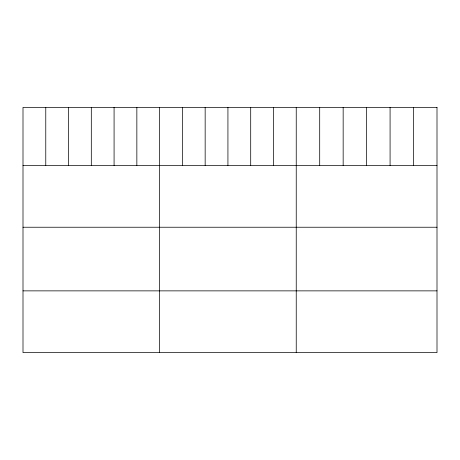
<?xml version="1.0" encoding="UTF-8"?>
<svg xmlns="http://www.w3.org/2000/svg" width="460" height="460" viewBox="0 0 460 460"><rect width="100%" height="100%" fill="white"/><g stroke="black" fill="none" stroke-linecap="round" stroke-linejoin="round"><path stroke-width="0.69" d="M23 165.479L437 165.479M23 227.234L437 227.234M23 290.864L437 290.864M413.54 107.381L413.54 165.479M390.08 107.381L390.08 165.479M366.62 107.381L366.62 165.479M343.16 107.381L343.16 165.479M319.7 107.381L319.7 165.479M296.24 107.381L296.24 352.619M273.47 107.381L273.47 165.479M250.7 107.381L250.7 165.479M227.93 107.381L227.93 165.479M205.16 107.381L205.16 165.479M182.39 107.381L182.39 165.479M159.62 107.381L159.62 352.619M136.85 107.381L136.85 165.479M114.08 107.381L114.08 165.479M91.31 107.381L91.31 165.479M68.54 107.381L68.54 165.479M45.77 107.381L45.77 165.479M437 107.381L23 107.381L23 352.619L437 352.619L437 107.381"/></g></svg>
